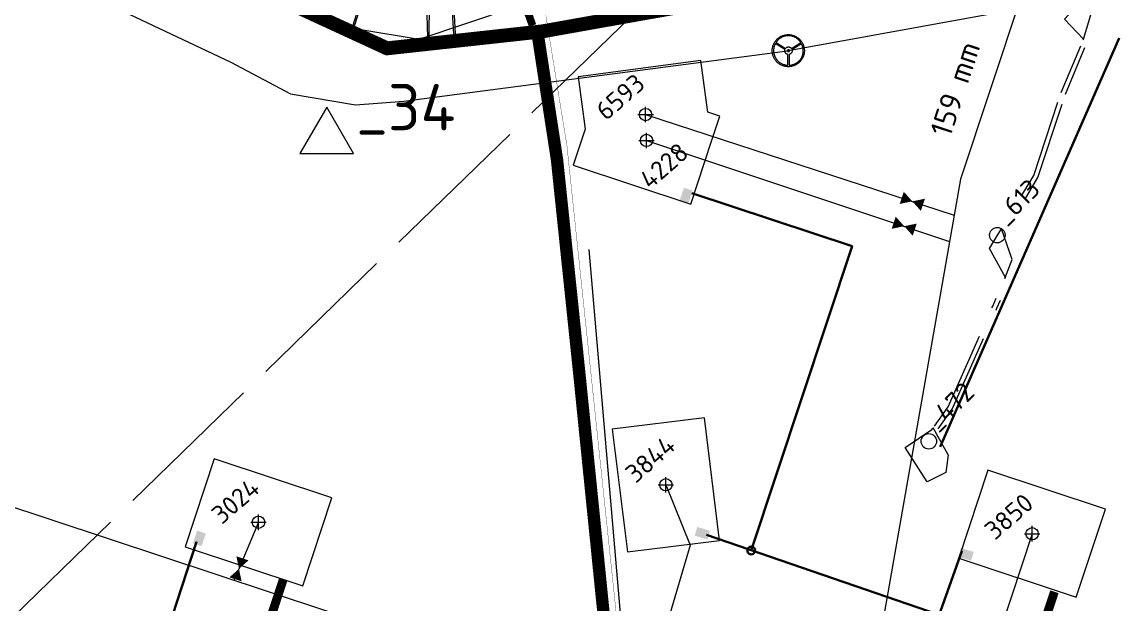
# Model space of a CAD drawing. Header units: millimetres. Extents: x 519 to 9564855, y -810 to 5021775.
# Drawn here: x 9529184 to 9529894, y 4999352 to 4999729 of the extents above; entities that cross this region are included whole.
import ezdxf

# ---------------------------------------------------------------- set-up
doc = ezdxf.new("R2010")
doc.units = ezdxf.units.MM
doc.header["$LTSCALE"] = 2
doc.header["$MEASUREMENT"] = 0
doc.header["$PDMODE"] = 2
doc.header["$PDSIZE"] = 5
doc.linetypes.add('92051501$0$GROUND1', pattern=[60, 50, -10])
doc.linetypes.add('92051501$0$GROUND2', pattern=[35, 25, -10])
for name, color, linetype in [('164 скв. на 2011 год (измененные)', 121, 'Continuous'), ('CONTROL', 7, 'Continuous'), ('Existing roads', 41, 'Continuous'), ('HEIGHT', 7, 'Continuous'), ('ograzhdenie', 253, 'Ограда металлическая 1 м и более'), ('OilColl&Flowlines', 3, 'Continuous'), ('OLD WELLS(dr.bfr2000)', 24, 'Continuous'), ('otsypka', 30, 'Откос неукрепленный ЛЕВЫЙ'), ('PPLINE_WAT', 7, 'WTR_LINE'), ('ROAD_ASF', 9, 'Continuous'), ('ROAD_FIELD', 255, '92051501$0$GROUND2'), ('ROAD_GROUND', 9, 'Continuous'), ('stage 7.frame', 7, 'Continuous'), ('Stage 9.Frame&Text', 7, 'Continuous')]:
    doc.layers.add(name, color=color, linetype=linetype)
for name, color, linetype, lineweight in [('Оптиковолоконный кабель', 220, 'CAB6', 20), ('Электро', 1, 'Continuous', 30), ('Электроснаб', 1, 'Continuous', 18), ('Электроснабжене', 1, 'Continuous', 18)]:
    doc.layers.add(name, color=color, linetype=linetype, lineweight=lineweight)
doc.styles.add('92051501$0$STANDARD', font='simplex.shx')
doc.styles.add('Elect', font='isocpeur.ttf')
doc.styles.get("Standard").update_dxf_attribs({"font": 'isocpeur.ttf', "width": 0.5})
doc.linetypes.add('CAB', pattern='A,0.7,-0.43403,["K",Standard,S=0.9,R=0,X=-0.4,Y=-0.3],-0.8', length=1.93403)
doc.linetypes.add('CAB6', pattern='A,0.9,-0.9,["6",Standard,S=0.9,R=0,X=-0.8,Y=-0.4],11', length=12.8)
doc.linetypes.add('WTR_LINE', pattern='A,0.5,-0.2,["W",92051501$0$STANDARD,S=0.1,R=0,X=-0.1,Y=-0.05],-0.05', length=0.75)
doc.linetypes.add('Ограда металлическая 1 м и более', pattern='A,1,[8,митяй.shx,S=0.05,R=0,X=0,Y=0],-0.175,[1,митяй.shx,S=0.015,R=0,X=0,Y=0],-0.15,-0.175,1', length=2.5)
doc.linetypes.add('Откос неукрепленный ЛЕВЫЙ', pattern='A,0.5,[5,митяй.shx,S=0.6,R=0,X=0,Y=0],0.5,[5,митяй.shx,S=0.25,R=0,X=0,Y=0]', length=1)
doc.linetypes.add('Откос неукрепленный ПРАВЫЙ', pattern='A,0.5,[5,митяй.shx,S=0.6,R=180,X=0,Y=0],0.5,[5,митяй.shx,S=0.25,R=180,X=0,Y=0]', length=1)

msp = doc.modelspace()

# ---------------------------------------------------------------- hatches: boundary and pattern name
at = {"layer": 'Электро'}
msp.add_hatch(color=256, dxfattribs=at).paths.add_polyline_path([(9529608.9765, 4999613.32241), (9529614.58874, 4999611.46543), (9529617.29597, 4999619.64729), (9529611.68373, 4999621.50427)])
at = {"layer": 'Электро', "ltscale": 7.5}
for points in [[(9529294.23559, 4999391.43977), (9529299.85465, 4999389.60354), (9529302.53161, 4999397.79535), (9529296.91255, 4999399.63158)], [(9529620.30331, 4999401.99083), (9529618.62289, 4999396.32323), (9529626.88547, 4999393.8734), (9529628.5659, 4999399.541)], [(9529790.73668, 4999388.30684), (9529789.05626, 4999382.63923), (9529797.31884, 4999380.1894), (9529798.99926, 4999385.85701)]]:
    msp.add_hatch(color=256, dxfattribs=at).paths.add_polyline_path(points)
at = {"layer": 'Электроснаб', "linetype": 'ByBlock', "lineweight": 0}
msp.add_hatch(color=1, dxfattribs=at).paths.add_polyline_path([(9529608.9765, 4999613.32241), (9529614.58874, 4999611.46543), (9529617.29597, 4999619.64729), (9529611.68373, 4999621.50427)])
at = {"layer": 'Электроснаб', "linetype": 'ByBlock', "lineweight": 0, "ltscale": 7.5}
for points in [[(9529294.23559, 4999391.43977), (9529299.85465, 4999389.60354), (9529302.53161, 4999397.79535), (9529296.91255, 4999399.63158)], [(9529620.30331, 4999401.99083), (9529618.62289, 4999396.32323), (9529626.88547, 4999393.8734), (9529628.5659, 4999399.541)], [(9529790.73668, 4999388.30684), (9529789.05626, 4999382.63923), (9529797.31884, 4999380.1894), (9529798.99926, 4999385.85701)]]:
    msp.add_hatch(color=1, dxfattribs=at).paths.add_polyline_path(points)
at = {"layer": 'Электроснабжене', "linetype": 'ByBlock', "lineweight": 0}
msp.add_hatch(color=1, dxfattribs=at).paths.add_polyline_path([(9529608.9765, 4999613.32241), (9529614.58874, 4999611.46543), (9529617.29597, 4999619.64729), (9529611.68373, 4999621.50427)])
at = {"layer": 'Электроснабжене', "linetype": 'ByBlock', "lineweight": 0, "ltscale": 7.5}
for points in [[(9529294.23559, 4999391.43977), (9529299.85465, 4999389.60354), (9529302.53161, 4999397.79535), (9529296.91255, 4999399.63158)], [(9529620.30331, 4999401.99083), (9529618.62289, 4999396.32323), (9529626.88547, 4999393.8734), (9529628.5659, 4999399.541)], [(9529790.73668, 4999388.30684), (9529789.05626, 4999382.63923), (9529797.31884, 4999380.1894), (9529798.99926, 4999385.85701)]]:
    msp.add_hatch(color=1, dxfattribs=at).paths.add_polyline_path(points)

# ---------------------------------------------------------------- linework, layer by layer
at = {"layer": '164 скв. на 2011 год (измененные)', "color": 0, "linetype": 'ByBlock', "lineweight": 0, "elevation": 0.00005}
msp.add_lwpolyline([(9529627.08942, 4999670.52441), (9529622.67394, 4999703.83229), (9529543.33623, 4999693.31484), (9529547.8248, 4999659.45564)], dxfattribs=at)
at = {"layer": '164 скв. на 2011 год (измененные)', "color": 0, "linetype": 'ByBlock', "lineweight": 0}
msp.add_circle((9529586.9, 4999668.9), 4, dxfattribs=at)
msp.add_point((9529586.9, 4999668.9), dxfattribs=at)
at = {"layer": 'CONTROL', "lineweight": 0}
for p, q in [((9529380.70659, 4999673.6506), (9529363.29667, 4999643.63267)), ((9529380.70659, 4999673.6506), (9529363.29667, 4999643.63267)), ((9529398.11651, 4999643.63267), (9529380.70659, 4999673.6506)), ((9529398.11651, 4999643.63267), (9529380.70659, 4999673.6506)), ((9529363.29667, 4999643.63267), (9529398.11651, 4999643.63267)), ((9529363.29667, 4999643.63267), (9529398.11651, 4999643.63267))]:
    msp.add_line(p, q, dxfattribs=at)
at = {"layer": 'Existing roads', "lineweight": 0, "const_width": 5.7, "flags": 128}
for points in [[(9529352.70024, 4999368.25909), (9529306.334, 4999228.12979)], [(9529851.22062, 4999360.02074), (9529764.22621, 4999097.10394)]]:
    msp.add_lwpolyline(points, dxfattribs=at)
at = {"layer": 'HEIGHT', "color": 6, "linetype": 'Continuous', "lineweight": 0}
msp.add_line((9529572.0486, 4999331.1627, -25.5794), (9529550.333, 4999581.62209), dxfattribs=at)
at = {"layer": 'ograzhdenie', "lineweight": 0}
for points, elevation in [([(9529462.79709, 4999720.94925), (9529461.1486, 4999750.011), (9529465.0826, 4999755.5841), (9529471.1922, 4999757.2942), (9529467.8347, 4999849.4839), (9529438.3483, 4999849.2774), (9529437.2858, 4999850.2363), (9529435.41921, 4999929.36947)], -9.1111), ([(9529397.53391, 4999726.07863), (9529405.5868, 4999751.5106), (9529410.6013, 4999756.1069), (9529412.3038, 4999756.3121), (9529441.3336, 4999755.909), (9529445.5504, 4999750.9043), (9529446.8722, 4999740.9983), (9529446.79423, 4999719.21342)], -9.202)]:
    msp.add_lwpolyline(points, dxfattribs=dict(at, elevation=elevation))
at = {"layer": 'OilColl&Flowlines', "color": 3, "linetype": 'ByBlock', "lineweight": 0, "ltscale": 25}
for p, q in [((9529969.32587, 5000167.35196, -25.2319), (9529790.56897, 4999627.10811, -25.2319)), ((9529790.56897, 4999627.10811, -25.2319), (9529726.23473, 4999260.77342, -25.2319))]:
    msp.add_line(p, q, dxfattribs=at)
at = {"layer": 'OilColl&Flowlines', "linetype": 'ByBlock', "lineweight": 0, "ltscale": 80}
msp.add_line((9529586.9, 4999668.9), (9529786.47521, 4999603.80315), dxfattribs=at)
at = {"layer": 'OilColl&Flowlines', "linetype": 'ByBlock', "lineweight": 0, "ltscale": 25}
for p, q in [((9529587.5, 4999652.1), (9529783.48471, 4999586.76867)), ((9528878.06753, 4999514.03827), (9530630.33138, 4998934.24594)), ((9529600, 4999429.3), (9529615.78715, 4999390.12795, -25.4176)), ((9529336.6, 4999405), (9529320.89609, 4999367.51433)), ((9529836.8, 4999397.6), (9529777.27513, 4999217.70237)), ((9529615.78715, 4999390.12795, -25.4176), (9529583.24326, 4999280.70841))]:
    msp.add_line(p, q, dxfattribs=at)
for points in [[(9529751.25022, 4999611.03753), (9529753.85, 4999618.89464), (9529759.35456, 4999612.71461)], [(9529764.85913, 4999606.53459), (9529759.35456, 4999612.71461), (9529767.4589, 4999614.3917)], [(9529746.00263, 4999594.94937), (9529748.60241, 4999602.80647), (9529754.10697, 4999596.62645)], [(9529759.61154, 4999590.44643), (9529754.10697, 4999596.62645), (9529762.21131, 4999598.30353)], [(9529322.30692, 4999382.9896), (9529330.16403, 4999380.38982), (9529323.984, 4999374.88526)], [(9529317.80398, 4999369.38069), (9529323.984, 4999374.88526), (9529325.66109, 4999366.78092)]]:
    msp.add_solid(points, dxfattribs=at)
at = {"layer": 'OLD WELLS(dr.bfr2000)', "lineweight": 0}
for centre in [(9529814.3, 4999590.8), (9529770, 4999457.4)]:
    msp.add_circle(centre, 5, dxfattribs=at)
at = {"layer": 'otsypka', "linetype": 'Откос неукрепленный ПРАВЫЙ', "lineweight": 0, "elevation": 25.0928}
msp.add_lwpolyline([(9529464.03406, 4999721.07046), (9529462.55992, 4999749.67966), (9529466.07052, 4999754.28908), (9529472.86873, 4999756.62515), (9529469.39986, 4999851.13688), (9529438.34129, 4999850.77519), (9529437.26838, 4999927.82411)], dxfattribs=at)
at = {"layer": 'otsypka', "lineweight": 0, "elevation": 25.0928}
msp.add_lwpolyline([(9529398.51705, 4999725.61336), (9529406.43402, 4999750.39837), (9529411.20574, 4999754.58616), (9529440.22954, 4999754.69927), (9529444.04692, 4999750.30719), (9529445.24576, 4999740.54343), (9529445.91988, 4999718.98876)], dxfattribs=at)
at = {"layer": 'PPLINE_WAT', "color": 5, "lineweight": 0, "ltscale": 0.5}
msp.add_lwpolyline([(9523498.307, 5002453.507), (9529318.71854, 4999702.75469), (9529357.22076, 4999682.3134), (9529399.33276, 4999675.09879), (9529430.61579, 4999677.50366), (9529678.713, 4999710.142)], dxfattribs=at)
at = {"layer": 'PPLINE_WAT', "color": 5, "lineweight": 0, "ltscale": 2}
msp.add_lwpolyline([(9529678.04536, 4999710.05417), (9530509.067, 4999861.038), (9530574.027, 4999857.44), (9530635.798, 4999849.551), (9530710.92893, 4999832.69702), (9530791.425, 4999806.726), (9532887.30423, 4999049.66301), (9532891.568, 4999047.93), (9533000, 4999292.00293)], dxfattribs=at)
at = {"layer": 'PPLINE_WAT', "lineweight": 0}
for points in [[(9529679.16508, 4999720.60792), (9529679.16508, 4999720.60792), (9529679.6948, 4999720.59753), (9529680.21414, 4999720.55598), (9529680.73347, 4999720.48328), (9529681.24242, 4999720.40018), (9529681.74098, 4999720.27554), (9529682.22916, 4999720.14052), (9529682.71733, 4999719.97433), (9529683.18473, 4999719.78737), (9529683.64175, 4999719.57963), (9529684.08838, 4999719.35113), (9529684.52462, 4999719.10184), (9529684.95048, 4999718.83179), (9529685.35556, 4999718.54096), (9529685.75025, 4999718.22936), (9529686.12417, 4999717.90737), (9529686.48771, 4999717.56461), (9529686.83047, 4999717.20108), (9529687.16285, 4999716.82716), (9529687.47445, 4999716.43246), (9529687.76527, 4999716.02738), (9529688.03533, 4999715.60152), (9529688.28461, 4999715.16528), (9529688.51312, 4999714.71865), (9529688.73124, 4999714.26164), (9529688.9182, 4999713.78385), (9529689.08439, 4999713.30606), (9529689.21941, 4999712.8075), (9529689.33367, 4999712.30894), (9529689.42715, 4999711.79999), (9529689.49985, 4999711.28065), (9529689.5414, 4999710.75093), (9529689.55179, 4999710.22121), (9529689.55179, 4999710.22121), (9529689.5414, 4999709.6811), (9529689.49985, 4999709.15138), (9529689.42715, 4999708.63204), (9529689.33367, 4999708.12309), (9529689.21941, 4999707.62453), (9529689.08439, 4999707.12597), (9529688.9182, 4999706.63779), (9529688.73124, 4999706.17039), (9529688.51312, 4999705.71337), (9529688.28461, 4999705.26675), (9529688.03533, 4999704.8305), (9529687.76527, 4999704.40465), (9529687.47445, 4999703.99957), (9529687.16285, 4999703.60487), (9529686.83047, 4999703.23095), (9529686.48771, 4999702.86742), (9529686.12417, 4999702.52465), (9529685.75025, 4999702.20267), (9529685.35556, 4999701.89107), (9529684.95048, 4999701.60024), (9529684.52462, 4999701.33018), (9529684.08838, 4999701.0809), (9529683.64175, 4999700.85239), (9529683.18473, 4999700.64466), (9529682.71733, 4999700.4577), (9529682.22916, 4999700.3019), (9529681.74098, 4999700.15648), (9529681.24242, 4999700.04223), (9529680.73347, 4999699.94875), (9529680.21414, 4999699.88643), (9529679.6948, 4999699.84488), (9529679.16508, 4999699.8345), (9529679.16508, 4999699.8345), (9529678.62497, 4999699.84488), (9529678.09525, 4999699.88643), (9529677.57591, 4999699.94875), (9529677.06696, 4999700.04223), (9529676.55801, 4999700.15648), (9529676.06984, 4999700.3019), (9529675.58166, 4999700.4577), (9529675.11426, 4999700.64466), (9529674.64686, 4999700.85239), (9529674.20023, 4999701.0809), (9529673.76399, 4999701.33018), (9529673.34852, 4999701.60024), (9529672.94344, 4999701.89107), (9529672.54874, 4999702.20267), (9529672.17482, 4999702.52465), (9529671.81129, 4999702.86742), (9529671.46853, 4999703.23095), (9529671.13615, 4999703.60487), (9529670.83494, 4999703.99957), (9529670.54411, 4999704.40465), (9529670.27405, 4999704.8305), (9529670.02477, 4999705.26675), (9529669.79627, 4999705.71337), (9529669.58853, 4999706.17039), (9529669.40157, 4999706.63779), (9529669.24577, 4999707.12597), (9529669.10036, 4999707.62453), (9529668.9861, 4999708.12309), (9529668.89262, 4999708.63204), (9529668.8303, 4999709.15138), (9529668.78875, 4999709.6811), (9529668.77837, 4999710.22121), (9529668.77837, 4999710.22121), (9529668.78875, 4999710.75093), (9529668.8303, 4999711.28065), (9529668.89262, 4999711.79999), (9529668.9861, 4999712.30894), (9529669.10036, 4999712.8075), (9529669.24577, 4999713.30606), (9529669.40157, 4999713.78385), (9529669.58853, 4999714.26164), (9529669.79627, 4999714.71865), (9529670.02477, 4999715.16528), (9529670.27405, 4999715.60152), (9529670.54411, 4999716.02738), (9529670.83494, 4999716.43246), (9529671.13615, 4999716.82716), (9529671.46853, 4999717.20108), (9529671.81129, 4999717.56461), (9529672.17482, 4999717.90737), (9529672.54874, 4999718.22936), (9529672.94344, 4999718.54096), (9529673.34852, 4999718.83179), (9529673.76399, 4999719.10184), (9529674.20023, 4999719.35113), (9529674.64686, 4999719.57963), (9529675.11426, 4999719.78737), (9529675.58166, 4999719.97433), (9529676.06984, 4999720.14052), (9529676.55801, 4999720.27554), (9529677.06696, 4999720.40018), (9529677.57591, 4999720.48328), (9529678.09525, 4999720.55598), (9529678.62497, 4999720.59753), (9529679.16508, 4999720.60792)], [(9529677.29547, 4999711.64419), (9529677.29547, 4999711.64419), (9529677.5032, 4999711.89347), (9529677.7421, 4999712.11159), (9529678.00177, 4999712.28816), (9529678.26143, 4999712.42319), (9529678.54188, 4999712.51667), (9529678.8327, 4999712.58938), (9529679.12353, 4999712.62054), (9529679.41436, 4999712.62054), (9529679.6948, 4999712.58938), (9529679.97524, 4999712.52706), (9529680.23491, 4999712.44396), (9529680.4738, 4999712.32971), (9529680.70231, 4999712.19468), (9529680.88927, 4999712.02849), (9529681.05546, 4999711.85192), (9529681.19049, 4999711.64419), (9529687.2771, 4999715.45611), (9529687.2771, 4999715.45611), (9529687.13168, 4999715.695), (9529686.9655, 4999715.92351), (9529686.79931, 4999716.15202), (9529686.62274, 4999716.38053), (9529686.43578, 4999716.59865), (9529686.24881, 4999716.81677), (9529686.04108, 4999717.0245), (9529685.83335, 4999717.23224), (9529685.61523, 4999717.42958), (9529685.3971, 4999717.62693), (9529685.15821, 4999717.81389), (9529684.91932, 4999717.99047), (9529684.68042, 4999718.16704), (9529684.43114, 4999718.33323), (9529684.17147, 4999718.49942), (9529683.9118, 4999718.64483), (9529683.64175, 4999718.79024), (9529683.3717, 4999718.93566), (9529683.09125, 4999719.0603), (9529682.81081, 4999719.18494), (9529682.53037, 4999719.29919), (9529682.23954, 4999719.40306), (9529681.94872, 4999719.49654), (9529681.65789, 4999719.57963), (9529681.35667, 4999719.66273), (9529681.05546, 4999719.72505), (9529680.75424, 4999719.78737), (9529680.44264, 4999719.8393), (9529680.14143, 4999719.87046), (9529679.82983, 4999719.90162), (9529679.51823, 4999719.91201), (9529679.20662, 4999719.92239), (9529679.20662, 4999719.92239), (9529678.89502, 4999719.91201), (9529678.58342, 4999719.90162), (9529678.27182, 4999719.87046), (9529677.96022, 4999719.8393), (9529677.659, 4999719.78737), (9529677.35779, 4999719.73543), (9529677.05658, 4999719.67311), (9529676.76575, 4999719.60041), (9529676.46453, 4999719.50693), (9529676.18409, 4999719.41345), (9529675.89326, 4999719.31997), (9529675.61282, 4999719.20571), (9529675.34277, 4999719.08107), (9529675.07271, 4999718.95643), (9529674.80266, 4999718.8214), (9529674.54299, 4999718.67599), (9529674.28332, 4999718.53058), (9529674.03404, 4999718.36439), (9529673.78476, 4999718.1982), (9529673.54587, 4999718.03201), (9529673.31736, 4999717.84505), (9529673.08885, 4999717.65809), (9529672.87073, 4999717.47113), (9529672.65261, 4999717.2634), (9529672.44488, 4999717.05566), (9529672.24753, 4999716.84793), (9529672.06057, 4999716.62981), (9529671.87361, 4999716.4013), (9529671.69703, 4999716.17279), (9529671.52046, 4999715.94428), (9529671.36466, 4999715.70539), (9529671.20886, 4999715.45611), (9529677.29547, 4999711.64419)], [(9529678.76, 4999707.83226), (9529678.76, 4999707.83226), (9529678.5211, 4999707.91536), (9529678.29259, 4999708.00884), (9529678.06409, 4999708.13348), (9529677.85635, 4999708.26851), (9529677.659, 4999708.42431), (9529677.48243, 4999708.59049), (9529677.31624, 4999708.77745), (9529677.18122, 4999708.9748), (9529677.05658, 4999709.18254), (9529676.95271, 4999709.40066), (9529676.88, 4999709.62916), (9529676.82807, 4999709.86806), (9529676.80729, 4999710.11734), (9529676.81768, 4999710.36662), (9529676.85923, 4999710.6159), (9529676.93194, 4999710.87557), (9529670.73107, 4999714.77059), (9529670.73107, 4999714.77059), (9529670.59604, 4999714.52131), (9529670.4714, 4999714.27202), (9529670.35715, 4999714.01236), (9529670.25328, 4999713.75269), (9529670.14941, 4999713.48263), (9529670.05593, 4999713.20219), (9529669.97284, 4999712.93214), (9529669.90013, 4999712.64131), (9529669.83781, 4999712.36087), (9529669.78588, 4999712.07004), (9529669.73394, 4999711.77921), (9529669.70278, 4999711.48839), (9529669.67162, 4999711.18717), (9529669.65085, 4999710.88596), (9529669.64046, 4999710.58474), (9529669.64046, 4999710.28353), (9529669.65085, 4999709.98231), (9529669.67162, 4999709.6811), (9529669.6924, 4999709.3695), (9529669.73394, 4999709.06828), (9529669.77549, 4999708.76707), (9529669.83781, 4999708.46585), (9529669.90013, 4999708.16464), (9529669.97284, 4999707.86342), (9529670.05593, 4999707.56221), (9529670.14941, 4999707.27138), (9529670.25328, 4999706.98055), (9529670.36753, 4999706.68973), (9529670.49217, 4999706.3989), (9529670.6272, 4999706.11846), (9529670.77262, 4999705.83802), (9529670.92842, 4999705.55757), (9529670.92842, 4999705.55757), (9529671.08422, 4999705.28752), (9529671.26079, 4999705.02785), (9529671.42698, 4999704.76818), (9529671.61394, 4999704.5189), (9529671.81129, 4999704.28001), (9529672.00863, 4999704.04111), (9529672.20598, 4999703.81261), (9529672.4241, 4999703.59449), (9529672.63184, 4999703.38675), (9529672.86034, 4999703.17902), (9529673.08885, 4999702.98167), (9529673.32775, 4999702.79471), (9529673.56664, 4999702.60775), (9529673.80554, 4999702.44156), (9529674.05482, 4999702.27537), (9529674.31448, 4999702.11957), (9529674.56377, 4999701.96377), (9529674.83382, 4999701.82875), (9529675.09349, 4999701.69372), (9529675.36354, 4999701.56908), (9529675.6336, 4999701.45482), (9529675.91404, 4999701.35096), (9529676.18409, 4999701.24709), (9529676.46453, 4999701.164), (9529676.75536, 4999701.0809), (9529677.0358, 4999701.0082), (9529677.31624, 4999700.94587), (9529677.60707, 4999700.89394), (9529677.8979, 4999700.84201), (9529678.17834, 4999700.81085), (9529678.46917, 4999700.79007), (9529678.76, 4999700.7693), (9529678.76, 4999707.83226)], [(9529679.24817, 4999710.87557), (9529679.24817, 4999710.87557), (9529679.11314, 4999710.86518), (9529678.9885, 4999710.82364), (9529678.88464, 4999710.76132), (9529678.78077, 4999710.68861), (9529678.70806, 4999710.58474), (9529678.64574, 4999710.48088), (9529678.6042, 4999710.35623), (9529678.59381, 4999710.22121), (9529678.59381, 4999710.22121), (9529678.6042, 4999710.08618), (9529678.64574, 4999709.97193), (9529678.70806, 4999709.85767), (9529678.78077, 4999709.76419), (9529678.88464, 4999709.6811), (9529678.9885, 4999709.62916), (9529679.11314, 4999709.58762), (9529679.24817, 4999709.57723), (9529679.24817, 4999709.57723), (9529679.3832, 4999709.58762), (9529679.49745, 4999709.62916), (9529679.61171, 4999709.6811), (9529679.70519, 4999709.76419), (9529679.78828, 4999709.85767), (9529679.84021, 4999709.97193), (9529679.88176, 4999710.08618), (9529679.89215, 4999710.22121), (9529679.89215, 4999710.22121), (9529679.88176, 4999710.35623), (9529679.84021, 4999710.48088), (9529679.78828, 4999710.58474), (9529679.70519, 4999710.68861), (9529679.61171, 4999710.76132), (9529679.49745, 4999710.82364), (9529679.3832, 4999710.86518), (9529679.24817, 4999710.87557)], [(9529681.55402, 4999710.87557), (9529681.55402, 4999710.87557), (9529681.61634, 4999710.60552), (9529681.6475, 4999710.33546), (9529681.6475, 4999710.07579), (9529681.62673, 4999709.82651), (9529681.58518, 4999709.57723), (9529681.52286, 4999709.33834), (9529681.42938, 4999709.12022), (9529681.32551, 4999708.91248), (9529681.19049, 4999708.71513), (9529681.0243, 4999708.52817), (9529680.84773, 4999708.37237), (9529680.65038, 4999708.21657), (9529680.43226, 4999708.09193), (9529680.19336, 4999707.98806), (9529679.93369, 4999707.89458), (9529679.65325, 4999707.83226), (9529679.65325, 4999700.7693), (9529679.65325, 4999700.7693), (9529679.93369, 4999700.77969), (9529680.21414, 4999700.80046), (9529680.49458, 4999700.83162), (9529680.77502, 4999700.87317), (9529681.05546, 4999700.9251), (9529681.3359, 4999700.97703), (9529681.61634, 4999701.04974), (9529681.89678, 4999701.12245), (9529682.17722, 4999701.20554), (9529682.45767, 4999701.29902), (9529682.73811, 4999701.40289), (9529683.00816, 4999701.50676), (9529683.27822, 4999701.6314), (9529683.54827, 4999701.75604), (9529683.81832, 4999701.89107), (9529684.07799, 4999702.03648), (9529684.33766, 4999702.18189), (9529684.59733, 4999702.34808), (9529684.84661, 4999702.51427), (9529685.09589, 4999702.69084), (9529685.33478, 4999702.86742), (9529685.57368, 4999703.06476), (9529685.80219, 4999703.26211), (9529686.03069, 4999703.46985), (9529686.24881, 4999703.67758), (9529686.45655, 4999703.90609), (9529686.66428, 4999704.13459), (9529686.86163, 4999704.37349), (9529687.04859, 4999704.61238), (9529687.23555, 4999704.86166), (9529687.40174, 4999705.12133), (9529687.56793, 4999705.39139), (9529687.56793, 4999705.39139), (9529687.72373, 4999705.67183), (9529687.86914, 4999705.95227), (9529688.00417, 4999706.2431), (9529688.12881, 4999706.52354), (9529688.23268, 4999706.81437), (9529688.33654, 4999707.11558), (9529688.43002, 4999707.40641), (9529688.51312, 4999707.69724), (9529688.58582, 4999707.99845), (9529688.65853, 4999708.29967), (9529688.71046, 4999708.59049), (9529688.75201, 4999708.89171), (9529688.78317, 4999709.19292), (9529688.81433, 4999709.49414), (9529688.82472, 4999709.78497), (9529688.83511, 4999710.08618), (9529688.83511, 4999710.38739), (9529688.81433, 4999710.67822), (9529688.79356, 4999710.96905), (9529688.7624, 4999711.27027), (9529688.73124, 4999711.56109), (9529688.6793, 4999711.84153), (9529688.62737, 4999712.13236), (9529688.55466, 4999712.4128), (9529688.48196, 4999712.69324), (9529688.39886, 4999712.97369), (9529688.30538, 4999713.25413), (9529688.2119, 4999713.52418), (9529688.09765, 4999713.78385), (9529687.9834, 4999714.0539), (9529687.85875, 4999714.31357), (9529687.72373, 4999714.56285), (9529681.55402, 4999710.87557)]]:
    msp.add_lwpolyline(points, dxfattribs=at)
at = {"layer": 'ROAD_ASF', "lineweight": 0}
for points in [[(9527471.737, 5000612.155), (9528114.237, 5000305.255), (9528224.27506, 5000249.28525), (9528335.537, 5000202.055), (9528421.137, 5000169.955), (9528505.837, 5000135.055), (9528829.3486, 4999985.87043), (9528955.937, 4999924.355), (9529196.66831, 4999811.28542), (9529419.237, 4999708.655), (9529520.637, 4999719.755), (9530585.637, 4999909.655), (9531033.137, 4999761.655), (9531135.537, 4999721.455), (9531245.537, 4999676.155), (9531543.14748, 4999569.50724)], [(9527474.32311, 5000617.56906), (9528116.89056, 5000310.63684), (9528226.81042, 5000254.72721), (9528337.76363, 5000207.62802), (9528423.33384, 5000175.53919), (9528508.23721, 5000140.55539), (9528831.91636, 4999991.29355), (9528958.52373, 4999929.76891), (9529199.19997, 4999816.72519), (9529420.2383, 4999714.80045), (9529519.78295, 4999725.69735), (9530586.07899, 4999915.82845), (9531035.1768, 4999767.30001), (9531137.77581, 4999727.02189), (9531247.69257, 4999681.75617), (9532796.3991, 4999126.78216), (9532853.27595, 4999098.34373), (9532865.72759, 4999063.50198), (9532802.29469, 4998894.888), (9532387.6961, 4997953.31546)]]:
    msp.add_lwpolyline(points, dxfattribs=at)
at = {"layer": 'ROAD_ASF', "color": 252, "linetype": 'ByBlock', "lineweight": 0, "ltscale": 25, "const_width": 8}
msp.add_lwpolyline([(9529517.37133, 4999719.39752), (9529529.63234, 4999639.45574), (9529544.03234, 4999501.25574), (9529560.83234, 4999334.85574), (9529580.23234, 4999148.65574), (9529597.73234, 4998985.35574), (9529614.33234, 4998813.35574), (9529631.03234, 4998635.15574), (9529655.63234, 4998426.75574), (9529698.73234, 4998242.15574), (9529821.67234, 4997744.65574), (9529833.2368, 4997700.60064), (9529871.23234, 4997555.85574), (9529966.83234, 4997229.15574), (9530036.93234, 4997091.75574), (9530110.83234, 4996939.15574)], dxfattribs=at)
at = {"layer": 'ROAD_FIELD', "linetype": '92051501$0$GROUND1', "lineweight": 0}
msp.add_lwpolyline([(9529585.07021, 4999739.68707), (9529094.92907, 4999263.14809), (9528683.32141, 4998861.5256), (9528930.86741, 4998380.17308), (9529141.037, 4998211.955), (9529426.18971, 4997928.22589), (9529598.45821, 4997718.90947)], dxfattribs=at)
at = {"layer": 'ROAD_GROUND', "color": 8, "lineweight": 0}
for points, const_width in [([(9527473.0333, 5000614.86048), (9528115.56378, 5000307.94592), (9528225.54274, 5000252.00623), (9528336.65031, 5000204.84151), (9528422.23542, 5000172.7471), (9528507.0371, 5000137.8052), (9528830.63248, 4999988.58199), (9528957.24834, 4999927.05352), (9529197.94374, 4999814.00088), (9529419.73765, 4999711.72773), (9529520.20998, 4999722.72618), (9530585.85799, 4999912.74173), (9531034.1569, 4999764.47751), (9531136.65641, 4999724.23844), (9531246.61478, 4999678.95558), (9532795.21805, 4999124.01858), (9532850.85648, 4999096.19937), (9532862.5323, 4999063.52849), (9532799.51584, 4998896.0215), (9532384.95048, 4997954.52443)], 9), ([(9529513.79228, 4999726.52661), (9529507.96162, 4999742.6539)], 5)]:
    msp.add_lwpolyline(points, dxfattribs=dict(at, const_width=const_width))
at = {"layer": 'ROAD_GROUND', "linetype": '92051501$0$GROUND2', "lineweight": 0}
for points in [[(9529869.78543, 4999717.15298), (9529870.037, 4999717.755), (9529857.837, 4999730.655), (9529865.56542, 4999739.01542), (9529879.437, 4999742.655), (9529879.56977, 4999743.14341)], [(9529870.037, 4999717.755), (9529877.4579, 4999742.13573)], [(9529829.85904, 4999616.17037), (9529837.837, 4999629.355), (9529855.537, 4999683.055), (9529868.20849, 4999713.3792)], [(9529832.42573, 4999614.61727), (9529840.57975, 4999628.09288), (9529858.34985, 4999682.00553), (9529870.97654, 4999712.22252)], [(9529819.25376, 4999562.71599), (9529819.537, 4999563.355), (9529809.337, 4999582.255), (9529817.22775, 4999595.29551)], [(9529819.25376, 4999562.71599), (9529823.837, 4999575.055), (9529816.96784, 4999594.86598)], [(9529773.63205, 4999467.30955), (9529782.437, 4999479.755), (9529811.337, 4999544.855), (9529813.64371, 4999550.05918)], [(9529776.08111, 4999465.57688), (9529785.05809, 4999478.26551), (9529814.07931, 4999543.63855), (9529816.38637, 4999548.84351)], [(9529782.437, 4999448.555), (9529780.937, 4999437.155), (9529768.937, 4999431.255), (9529754.637, 4999453.355), (9529772.037, 4999465.055), (9529772.65878, 4999465.93387)], [(9529782.437, 4999448.555), (9529772.75831, 4999466.07455)]]:
    msp.add_lwpolyline(points, dxfattribs=at)
at = {"layer": 'stage 7.frame', "color": 0, "linetype": 'ByBlock', "lineweight": 0}
for points in [[(9529565.3384, 4999465.3633), (9529575.08448, 4999385.92714), (9529634.6616, 4999393.2367), (9529624.91552, 4999472.67286)], [(9529289.18202, 4999389.07759), (9529365.16254, 4999363.93701), (9529384.01798, 4999420.92241), (9529308.03745, 4999446.06299)], [(9529789.38202, 4999381.67759), (9529865.36254, 4999356.53701), (9529884.21798, 4999413.52241), (9529808.23745, 4999438.66299)]]:
    msp.add_lwpolyline(points, close=True, dxfattribs=at)
for centre in [(9529600, 4999429.3), (9529336.6, 4999405), (9529836.8, 4999397.6)]:
    msp.add_circle(centre, 4, dxfattribs=at)
at = {"layer": 'stage 7.frame', "color": 0, "linetype": 'ByBlock', "lineweight": 0, "ltscale": 80}
for p in [(9529600, 4999429.3), (9529336.6, 4999405), (9529836.8, 4999397.6)]:
    msp.add_point(p, dxfattribs=at)
at = {"layer": 'Stage 9.Frame&Text', "color": 7, "lineweight": 0, "elevation": 0.00005}
msp.add_lwpolyline([(9529629.57711, 4999651.7587), (9529634.92814, 4999667.93072), (9529627.08942, 4999670.52441)], dxfattribs=at)
at = {"layer": 'Stage 9.Frame&Text', "color": 0, "linetype": 'ByBlock', "lineweight": 0, "elevation": 0.00005}
msp.add_lwpolyline([(9529547.8248, 4999659.45564), (9529540.09218, 4999636.08591), (9529616.0727, 4999610.94533), (9529629.57711, 4999651.7587)], dxfattribs=at)
at = {"layer": 'Stage 9.Frame&Text', "color": 0, "linetype": 'ByBlock', "lineweight": 0}
msp.add_circle((9529587.5, 4999652.1), 4, dxfattribs=at)
msp.add_point((9529587.5, 4999652.1), dxfattribs=at)
at = {"layer": 'Оптиковолоконный кабель', "color": 6, "linetype": 'CAB', "lineweight": 20, "ltscale": 0.5, "elevation": -31.4499}
msp.add_lwpolyline([(9528891.2561, 5000148.2248), (9528914.4056, 5000135.5364), (9528940.015, 5000125.1846), (9528963.175, 5000166.1029), (9529030.5914, 5000133.6933), (9529034.9809, 5000125.6898), (9529014.576, 5000079.7806), (9528948.80722, 4999950.23687), (9528967.9265, 4999940.5301), (9528972.0682, 4999927.432), (9529401.5593, 4999724.1736), (9529440.4366, 4999717.5799), (9529502.05899, 4999738.40584), (9529490.25463, 4999792.22354), (9529482.2404, 4999969.6715), (9529515.34239, 4999969.85996)], dxfattribs=at)
at = {"layer": 'Оптиковолоконный кабель', "linetype": 'CAB', "lineweight": 20, "ltscale": 0.5, "const_width": 0.2}
msp.add_lwpolyline([(9530138.71522, 4996908.40112), (9529977.05627, 4997230.84606), (9529866.47506, 4997622.20431), (9529729.29183, 4998159.15482), (9529664.95599, 4998424.37676), (9529536.03736, 4999648.58329), (9529522.35859, 4999733.17706), (9529522.35859, 4999733.17706)], dxfattribs=at)
at = {"layer": 'Электро'}
for p, q in [((9529893.00185, 4999718.41226, -0.00011), (9529777.32983, 4999453.84134, -0.00011)), ((9529616.85632, 4999617.98685, 0.00005), (9529720.39794, 4999583.7268)), ((9529720.39794, 4999583.7268), (9529655.21106, 4999386.71729)), ((9529626.23041, 4999396.80558, 0), (9529776.62014, 4999345.13854)), ((9529791.27258, 4999386.24409), (9529703.06696, 4999138.08611))]:
    msp.add_line(p, q, dxfattribs=at)
at = {"layer": 'Электро', "ltscale": 0.0025}
msp.add_line((9529296.45281, 4999392.39569, 0), (9529256.81687, 4999270.48864, 0), dxfattribs=at)
at = {"layer": 'Электро'}
for centre, start, end in [((9529655.21104, 4999386.72731), 179.63928647, 359.63928652), ((9529655.21106, 4999386.71729), 179.63928642, 359.63928647), ((9529655.21104, 4999386.72731), 359.63928652, 179.63928647), ((9529655.21106, 4999386.71729), 359.63928647, 179.63928642)]:
    msp.add_arc(centre, 2.5, start, end, dxfattribs=at)
at = {"layer": 'Электроснаб', "color": 1, "linetype": 'ByBlock', "lineweight": 0}
for p, q in [((9529893.00185, 4999718.41226, -0.00011), (9529777.32983, 4999453.84134, -0.00011)), ((9529616.85632, 4999617.98685, 0.00005), (9529720.39794, 4999583.7268)), ((9529720.39794, 4999583.7268), (9529655.21106, 4999386.71729)), ((9529626.23041, 4999396.80558, 0), (9529776.62014, 4999345.13854)), ((9529791.27258, 4999386.24409), (9529703.06696, 4999138.08611))]:
    msp.add_line(p, q, dxfattribs=at)
at = {"layer": 'Электроснаб', "color": 1, "linetype": 'ByBlock', "lineweight": 0, "ltscale": 0.0025}
msp.add_line((9529296.45281, 4999392.39569, 0), (9529256.81687, 4999270.48864, 0), dxfattribs=at)
at = {"layer": 'Электроснаб', "color": 1, "linetype": 'ByBlock', "lineweight": 0}
for centre, start, end in [((9529655.21104, 4999386.72731), 179.63928647, 359.63928652), ((9529655.21106, 4999386.71729), 179.63928642, 359.63928647), ((9529655.21104, 4999386.72731), 359.63928652, 179.63928647), ((9529655.21106, 4999386.71729), 359.63928647, 179.63928642)]:
    msp.add_arc(centre, 2.5, start, end, dxfattribs=at)
at = {"layer": 'Электроснабжене', "color": 1, "linetype": 'ByBlock', "lineweight": 0}
for p, q in [((9529893.00185, 4999718.41226, -0.00011), (9529777.32983, 4999453.84134, -0.00011)), ((9529616.85632, 4999617.98685, 0.00005), (9529720.39794, 4999583.7268)), ((9529720.39794, 4999583.7268), (9529655.21106, 4999386.71729)), ((9529626.23041, 4999396.80558, 0), (9529776.62014, 4999345.13854)), ((9529791.27258, 4999386.24409), (9529703.06696, 4999138.08611))]:
    msp.add_line(p, q, dxfattribs=at)
at = {"layer": 'Электроснабжене', "color": 1, "linetype": 'ByBlock', "lineweight": 0, "ltscale": 0.0025}
msp.add_line((9529296.45281, 4999392.39569, 0), (9529256.81687, 4999270.48864, 0), dxfattribs=at)
at = {"layer": 'Электроснабжене', "color": 1, "linetype": 'ByBlock', "lineweight": 0}
for centre, start, end in [((9529655.21104, 4999386.72731), 179.63928647, 359.63928652), ((9529655.21106, 4999386.71729), 179.63928642, 359.63928647), ((9529655.21104, 4999386.72731), 359.63928652, 179.63928647), ((9529655.21106, 4999386.71729), 359.63928647, 179.63928642)]:
    msp.add_arc(centre, 2.5, start, end, dxfattribs=at)

# ---------------------------------------------------------------- texts
at = {"layer": '164 скв. на 2011 год (измененные)', "color": 0, "linetype": 'ByBlock', "lineweight": 0, "style": 'Elect'}
msp.add_text('6593', height=12, rotation=41, dxfattribs=at).set_placement((9529561.36761, 4999664.39385))
at = {"layer": 'CONTROL', "lineweight": 0, "style": 'Elect'}
msp.add_text(' _34', height=30.011925, rotation=0.00000003, dxfattribs=at).set_placement((9529380.70659, 4999658.64163))
at = {"layer": 'OilColl&Flowlines', "color": 0, "lineweight": 0, "style": 'Elect'}
msp.add_text('159 mm', height=14, rotation=71.69155607, dxfattribs=at).set_placement((9529783.83539, 4999653.53216))
at = {"layer": 'OLD WELLS(dr.bfr2000)', "lineweight": 0, "style": 'Elect'}
for s, p in [(' _613', (9529814.3, 4999590.8)), (' _472', (9529770, 4999457.4))]:
    msp.add_text(s, height=12.5, rotation=44.99999992, dxfattribs=at).set_placement(p)
at = {"layer": 'stage 7.frame', "color": 0, "linetype": 'ByBlock', "lineweight": 0, "style": 'Elect'}
for s, p in [('3844', (9529580.45111, 4999429.69634)), ('3024', (9529312.90355, 4999403.12566)), ('3850', (9529812.73108, 4999392.94358))]:
    msp.add_text(s, height=12, rotation=41, dxfattribs=at).set_placement(p)
at = {"layer": 'Stage 9.Frame&Text', "color": 0, "linetype": 'ByBlock', "lineweight": 0, "style": 'Elect'}
msp.add_text('4228', height=12, rotation=41, dxfattribs=at).set_placement((9529589.69423, 4999619.92216))

doc.saveas('drawing.dxf')
